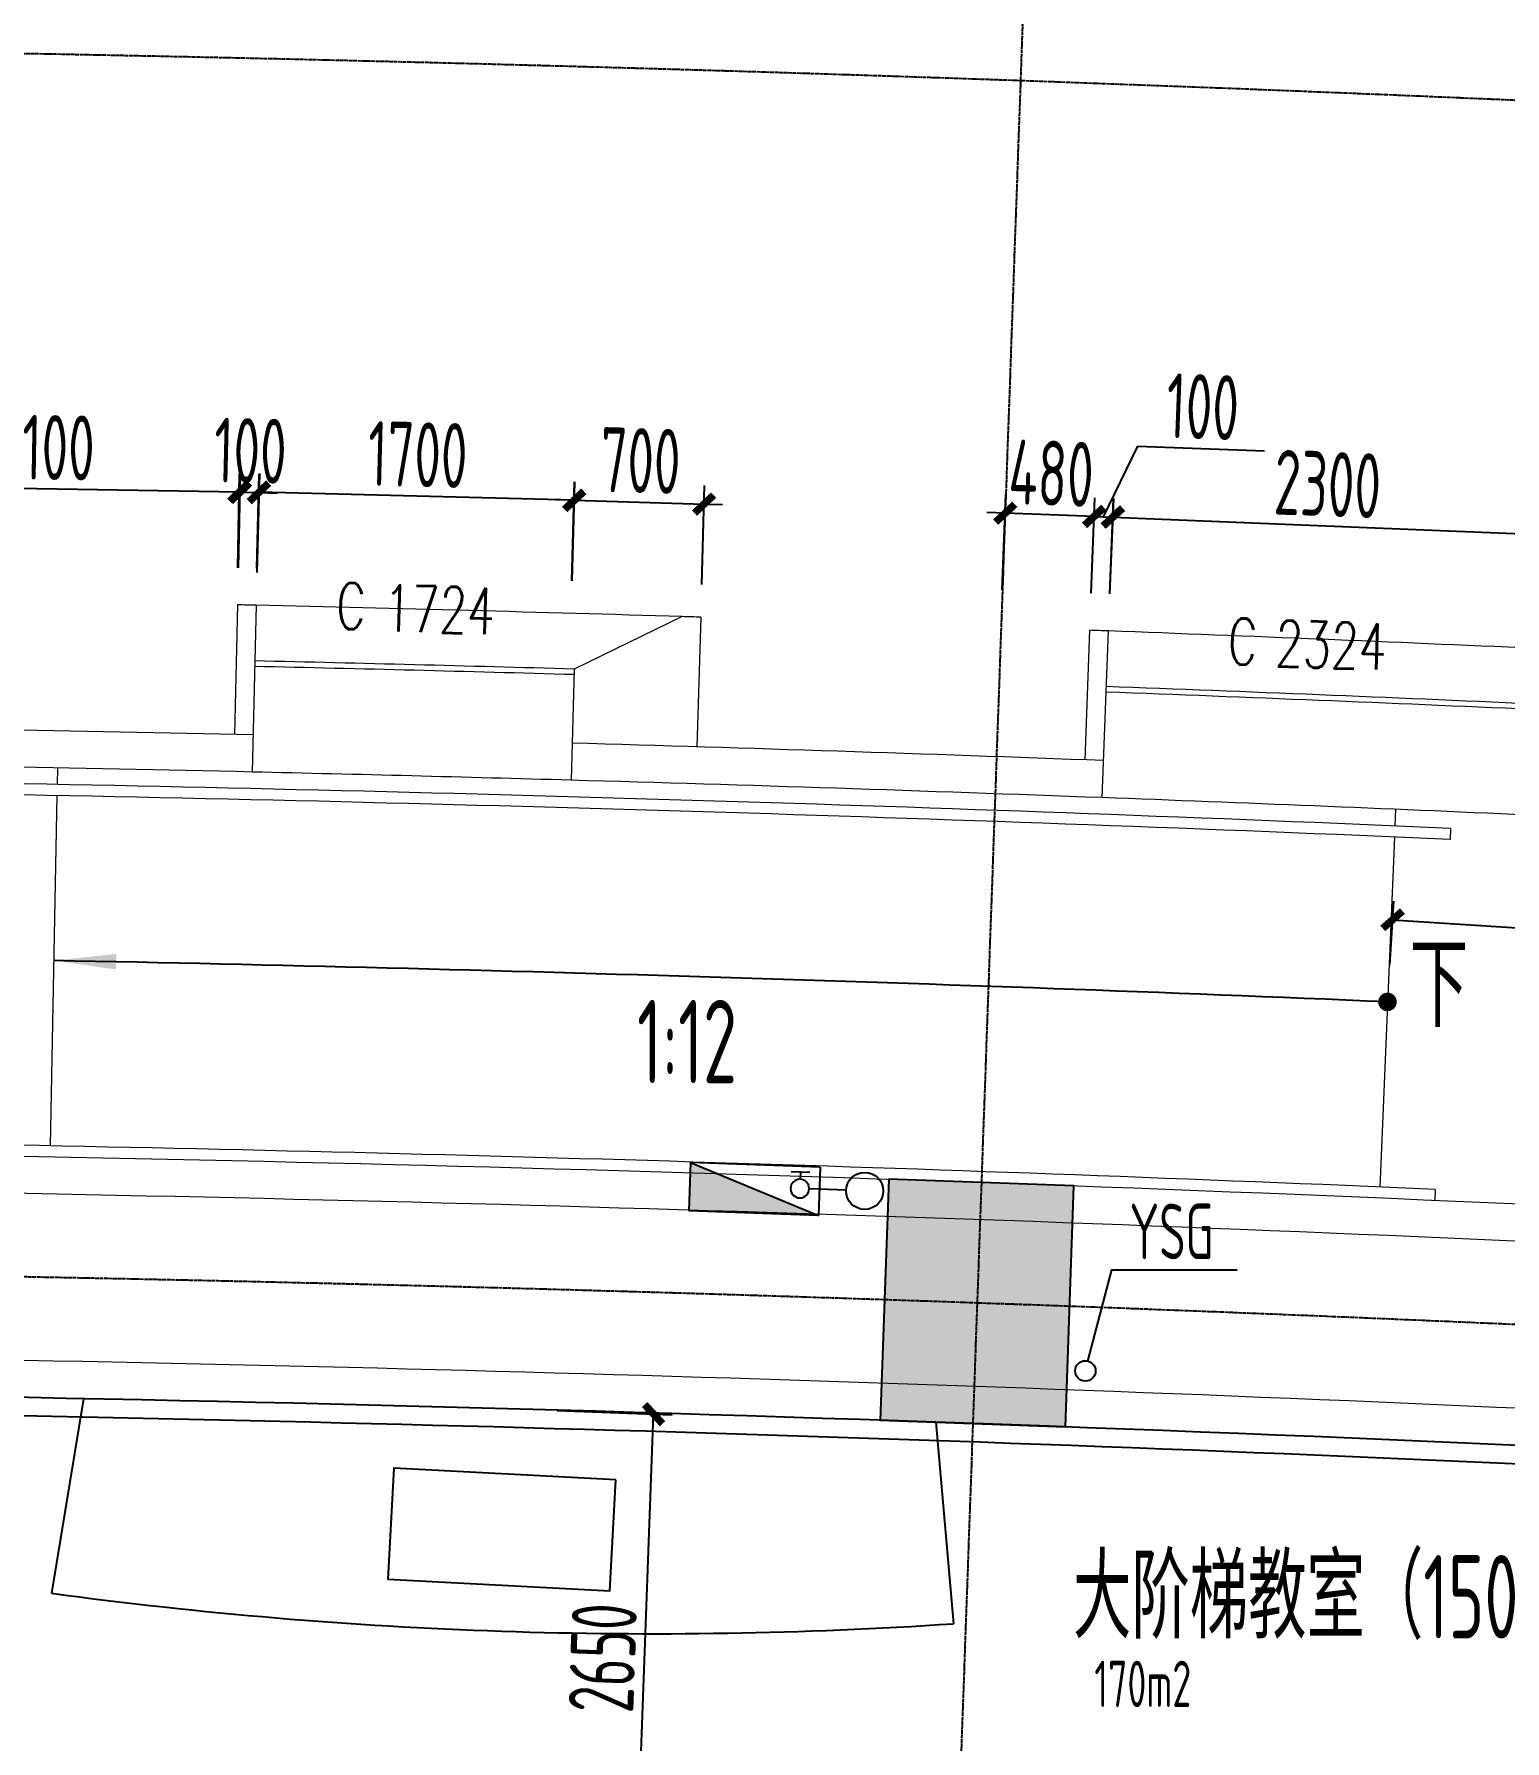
# Model space of a CAD drawing. Header units: millimetres. Extents: x 11515858 to 24947533, y -12784974 to -6116114.
# Drawn here: x 11784880 to 11792816, y -6380041 to -6370831 of the extents above; entities that cross this region are included whole.
import ezdxf
from ezdxf.enums import TextEntityAlignment as Align

# ---------------------------------------------------------------- set-up
doc = ezdxf.new("R2010")
doc.units = ezdxf.units.MM
doc.header["$LTSCALE"] = 10
for name, pattern in [('A2-RG-AXIS$0$CENTER', [2, 1.25, -0.25, 0.25, -0.25]), ('A2-RG-AXIS$0$DOTE', [2.42, 2, -0.2, 0.02, -0.2]), ('A2-RI-F2$0$DOT2', [0.125, 0, -0.125])]:
    doc.linetypes.add(name, pattern=pattern)
for name, color, linetype in [('A2-RB-F2$0$$34$A-DIMS-100', 1, 'Continuous'), ('A2-RB-F2$0$A-DIMS-100', 1, 'Continuous'), ('A2-RD-F2$0$A-FURN-FIXT', 9, 'Continuous'), ('A2-RD-F2$0$A-STRS', 50, 'Continuous'), ('A2-RD-F2$0$an-door', 2, 'Continuous'), ('A2-RG-AXIS$0$A-DIMS-100', 1, 'Continuous'), ('A2-RG-AXIS$0$A-GRID', 1, 'A2-RG-AXIS$0$CENTER'), ('A2-RI-F2$0$$0$A-SYMB-AREA', 4, 'Continuous'), ('A2-RI-F2$0$$0$A-SYMB-NAME', 4, 'Continuous'), ('A2-RI-F2$0$$0$AUDIT_D_120618114340-341', 1, 'Continuous'), ('A2-RI-F2$0$0P-FE-FH-P', 41, 'A2-RI-F2$0$YJdef_FE-FH_LINE_F'), ('A2-RI-F2$0$0P-FE-FH-V', 141, 'Continuous'), ('A2-RI-F2$0$0P-FE-HY', 141, 'Continuous'), ('A2-RI-F2$0$A-ROOF-DRAN', 175, 'Continuous'), ('A2-RI-F2$0$A-STRS', 50, 'Continuous'), ('A2-RI-F2$0$A-SYMB-AREA', 4, 'Continuous'), ('A2-RI-F2$0$A-SYMB-DOOR', 4, 'Continuous'), ('A2-RI-F2$0$A-SYMB-NAME', 4, 'Continuous'), ('A2-RI-F2$0$an-door', 2, 'Continuous'), ('A2-RS-F2$0$A-HATH-GRAY', 8, 'Continuous'), ('A2-RS-F2$0$A-WALL-CONC', 6, 'Continuous')]:
    doc.layers.add(name, color=color, linetype=linetype)
doc.layers.add('A2-RD-F2$0$A-X-AREA', color=6, linetype='Continuous', plot=False)
for name, color, linetype, lineweight in [('A2-RI-F2$0$A-FLOR-OTLN', 4, 'A2-RI-F2$0$DOT2', 5), ('A2-RI-F2$0$A-FLOR-STRS', 2, 'Continuous', 5), ('A2-RI-F2$0$A-GLAZ', 140, 'Continuous', 5), ('A2-RI-F2$0$A-WALL', 7, 'Continuous', 5)]:
    doc.layers.add(name, color=color, linetype=linetype, lineweight=lineweight)
doc.styles.add('A2-RB-F2$0$$0$XD2008', font='hzs.shx', dxfattribs={"width": 0.7, "bigfont": 'hztxt.shx'})
doc.styles.add('A2-RB-F2$0$XD2008', font='hzs.shx', dxfattribs={"width": 0.7, "bigfont": 'hztxt.shx'})
doc.styles.add('A2-RG-AXIS$0$XD2008', font='hzs.shx', dxfattribs={"width": 0.7, "bigfont": 'hztxt.shx'})
doc.styles.add('A2-RI-F2$0$$0$ECADI', font='hzs.shx', dxfattribs={"width": 0.7, "bigfont": 'hztxt.shx'})
doc.styles.add('A2-RI-F2$0$ECADI', font='hzs.shx', dxfattribs={"width": 0.7, "bigfont": 'hztxt.shx'})
doc.styles.add('A2-RI-F2$0$ECADI-TXT', font='simplex.shx', dxfattribs={"bigfont": 'hztxt.shx'})
doc.styles.add('A2-RI-F2$0$hz1', font='hzs.shx', dxfattribs={"width": 0.75, "bigfont": 'hztxt.shx'})
doc.linetypes.add('A2-RI-F2$0$YJdef_FE-FH_LINE_F', pattern='A,4,-0.2,["F",A2-RI-F2$0$hz1,S=0.2,R=0,X=-0.1,Y=-0.1],-0.1', length=4.3)
doc.dimstyles.new('A2-RB-F2$0$$0$XD100$0', dxfattribs={"dimscale": 100, "dimtxt": 3.5, "dimasz": 1, "dimexe": 1, "dimexo": 2, "dimgap": 0.5, "dimtad": 1, "dimdec": 0, "dimdsep": 46, "dimtxsty": 'A2-RB-F2$0$$0$XD2008', "dimblk1": 'A2-RB-F2$0$$20$_ArchTick', "dimblk2": 'A2-RB-F2$0$$20$_ArchTick', "dimsah": 1, "dimcen": 2.5, "dimclrt": 4, "dimaunit": 1, "dimadec": 0, "dimazin": 0, "dimtfac": 1, "dimtdec": 0, "dimtix": 1, "dimtmove": 2, "dimatfit": 3, "dimfxl": 0, "dimtolj": 1, "dimtzin": 0, "dimarcsym": 0})
doc.dimstyles.new('A2-RB-F2$0$XD100$0', dxfattribs={"dimscale": 100, "dimtxt": 3.5, "dimasz": 1, "dimexe": 1, "dimexo": 2, "dimgap": 0.5, "dimtad": 1, "dimdec": 0, "dimdsep": 46, "dimtxsty": 'A2-RB-F2$0$XD2008', "dimblk1": 'A2-RB-F2$0$_ArchTick', "dimblk2": 'A2-RB-F2$0$_ArchTick', "dimsah": 1, "dimcen": 2.5, "dimclrt": 4, "dimaunit": 1, "dimadec": 0, "dimazin": 0, "dimtfac": 1, "dimtdec": 0, "dimtix": 1, "dimtmove": 1, "dimatfit": 3, "dimfxl": 0, "dimtolj": 1, "dimtzin": 0, "dimarcsym": 0})
doc.dimstyles.new('A2-RG-AXIS$0$XD150', dxfattribs={"dimscale": 300, "dimtxt": 2.5, "dimasz": 1.5, "dimexe": 1, "dimexo": 2, "dimgap": 0.5, "dimtad": 1, "dimdec": 0, "dimdsep": 46, "dimtxsty": 'A2-RG-AXIS$0$XD2008', "dimcen": 2.5, "dimclrt": 4, "dimaunit": 1, "dimadec": 3, "dimazin": 0, "dimtfac": 1, "dimtdec": 0, "dimtmove": 2, "dimatfit": 3, "dimfxl": 0, "dimtolj": 1, "dimtzin": 0, "dimarcsym": 0})

# ---------------------------------------------------------------- blocks, each defined once
blk = doc.blocks.new('A2-RG-AXIS$0$_ArchTick')
at = {"color": 0, "linetype": 'ByBlock', "const_width": 0.4}
blk.add_lwpolyline([(-0.5, -0.5), (0.5, 0.5)], dxfattribs=at)
blk = doc.blocks.new('*D1242')
at = {"layer": 'A2-RG-AXIS$0$A-DIMS-100', "color": 0, "lineweight": -2, "ltscale": 3, "transparency": 16777216}
for p, q in [((11753069.6, -6371597.8), (11752455, -6363872.2)), ((11854555.5, -6379587.6), (11856371.5, -6372053.4))]:
    blk.add_line(p, q, dxfattribs=at)
blk.add_arc((11778730.7, -6694178.7), 331200, 76.448663, 94.548266, dxfattribs=at)
at = {"layer": 'Defpoints', "color": 0, "ltscale": 3, "transparency": 16777216}
for p in [(11822064.9, -6365825.9), (11753093.4, -6371896.8), (11854485.2, -6379879.3), (11778730.7, -6694178.7)]:
    blk.add_point(p, dxfattribs=at)
at = {"layer": 'A2-RG-AXIS$0$A-DIMS-100', "color": 0, "lineweight": -2, "ltscale": 3, "transparency": 16777216, "xscale": 150, "yscale": 150, "zscale": 150}
for p, rotation in [((11752466.9, -6364021.7), 184.5482656226652), ((11856336.3, -6372199.2), 346.4486630674553)]:
    blk.add_blockref('A2-RG-AXIS$0$_ArchTick', p, dxfattribs=dict(at, rotation=rotation))
at = {"layer": 'A2-RG-AXIS$0$A-DIMS-100', "color": 4, "ltscale": 3, "transparency": 16777216, "insert": (11804748.6, -6363703.1), "char_height": 375, "attachment_point": 5, "rotation": 355.49846, "style": 'A2-RG-AXIS$0$XD2008'}
blk.add_mtext('\\A1;18°5\'59"', dxfattribs=at)
blk = doc.blocks.new('*D1249')
at = {"layer": 'A2-RG-AXIS$0$A-DIMS-100', "color": 0, "lineweight": -2, "ltscale": 3, "transparency": 16777216}
for p, q in [((11780922, -6370586.1), (11780968.4, -6363736.3)), ((11790212.8, -6370782.5), (11790455.8, -6363936.8))]:
    blk.add_line(p, q, dxfattribs=at)
blk.add_arc((11778730.7, -6694178.7), 330300, 87.966592, 89.61201, dxfattribs=at)
at = {"layer": 'Defpoints', "color": 0, "ltscale": 3, "transparency": 16777216}
for p in [(11787290.1, -6363989.6), (11780920, -6370886.1), (11790202.1, -6371082.3), (11778730.7, -6694178.7)]:
    blk.add_point(p, dxfattribs=at)
at = {"layer": 'A2-RG-AXIS$0$A-DIMS-100', "color": 0, "lineweight": -2, "ltscale": 3, "transparency": 16777216, "xscale": 150, "yscale": 150, "zscale": 150}
for p, rotation in [((11780967.4, -6363886.3), 179.6120103936911), ((11790450.5, -6364086.7), 357.9665919819578)]:
    blk.add_blockref('A2-RG-AXIS$0$_ArchTick', p, dxfattribs=dict(at, rotation=rotation))
at = {"layer": 'A2-RG-AXIS$0$A-DIMS-100', "color": 4, "ltscale": 3, "transparency": 16777216, "insert": (11785716, -6363654.3), "char_height": 375, "attachment_point": 5, "rotation": 358.7893, "style": 'A2-RG-AXIS$0$XD2008'}
blk.add_mtext('\\A1;1°38\'44"', dxfattribs=at)
blk = doc.blocks.new('A2-RB-F2$0$_ArchTick')
at = {"color": 0, "linetype": 'ByBlock', "const_width": 0.4}
blk.add_lwpolyline([(-0.5, -0.5), (0.5, 0.5)], dxfattribs=at)
blk = doc.blocks.new('*D1742')
at = {"layer": 'A2-RB-F2$0$A-DIMS-100', "color": 0, "lineweight": -2, "transparency": 16777216}
for p, q in [((11787701.5, -6378258.5), (11788322.1, -6378281.6)), ((11788123.7, -6380925.5), (11788222.1, -6378277.8)), ((11787603, -6380906.2), (11788223.6, -6380929.2))]:
    blk.add_line(p, q, dxfattribs=at)
at = {"layer": 'Defpoints', "color": 0, "transparency": 16777216}
for p in [(11787501.6, -6378251), (11788222.1, -6378277.8), (11787403.2, -6380898.7)]:
    blk.add_point(p, dxfattribs=at)
at = {"layer": 'A2-RB-F2$0$A-DIMS-100', "color": 0, "lineweight": -2, "transparency": 16777216, "xscale": 100, "yscale": 100, "zscale": 100}
for p, rotation in [((11788222.1, -6378277.8), 87.87056580313333), ((11788123.7, -6380925.5), 267.8705658031333)]:
    blk.add_blockref('A2-RB-F2$0$_ArchTick', p, dxfattribs=dict(at, rotation=rotation))
at = {"layer": 'A2-RB-F2$0$A-DIMS-100', "color": 4, "transparency": 16777216, "insert": (11787948.1, -6379593.3), "char_height": 350, "attachment_point": 5, "rotation": 87.87057, "style": 'A2-RB-F2$0$XD2008'}
blk.add_mtext('\\A1;2650', dxfattribs=at)
blk = doc.blocks.new('A2-RB-F2$0$$20$_ArchTick')
at = {"color": 0, "linetype": 'ByBlock', "const_width": 0.4}
blk.add_lwpolyline([(-0.5, -0.5), (0.5, 0.5)], dxfattribs=at)
blk = doc.blocks.new('*D2083')
at = {"layer": 'A2-RB-F2$0$$34$A-DIMS-100', "color": 0, "lineweight": -2, "ltscale": 3, "transparency": 16777216}
for p, q in [((11792194.3, -6375853.5), (11792216.4, -6375509.9)), ((11792210, -6375609.7), (11794505.5, -6375757.2)), ((11794489.9, -6376001), (11794511.9, -6375657.4))]:
    blk.add_line(p, q, dxfattribs=at)
at = {"layer": 'Defpoints', "color": 0, "ltscale": 3, "transparency": 16777216}
for p in [(11794505.5, -6375757.2), (11792181.5, -6376053.1), (11794477, -6376200.6)]:
    blk.add_point(p, dxfattribs=at)
at = {"layer": 'A2-RB-F2$0$$34$A-DIMS-100', "color": 0, "lineweight": -2, "ltscale": 3, "transparency": 16777216, "xscale": 100, "yscale": 100, "zscale": 100}
for p, rotation in [((11792210, -6375609.7), 176.3227717734682), ((11794505.5, -6375757.2), 356.3227717734682)]:
    blk.add_blockref('A2-RB-F2$0$$20$_ArchTick', p, dxfattribs=dict(at, rotation=rotation))
at = {"layer": 'A2-RB-F2$0$$34$A-DIMS-100', "color": 4, "ltscale": 3, "transparency": 16777216, "insert": (11793372.2, -6375458.9), "char_height": 350, "attachment_point": 5, "rotation": 356.32277, "style": 'A2-RB-F2$0$$0$XD2008'}
blk.add_mtext('\\A1;2300', dxfattribs=at)
blk = doc.blocks.new('*D1939')
at = {"layer": 'A2-RB-F2$0$A-DIMS-100', "color": 0, "lineweight": -2, "transparency": 16777216}
for p, q in [((11785982.1, -6373710.8), (11785993.8, -6373202.3)), ((11786082.1, -6373713), (11786093.8, -6373204.6)), ((11785991.5, -6373302.3), (11785891.5, -6373300)), ((11785991.5, -6373302.3), (11786091.5, -6373304.6)), ((11786091.5, -6373304.6), (11786191.5, -6373306.9))]:
    blk.add_line(p, q, dxfattribs=at)
at = {"layer": 'Defpoints', "color": 0, "transparency": 16777216}
for p in [(11786091.5, -6373304.6), (11785977.6, -6373910.7), (11786077.5, -6373913)]:
    blk.add_point(p, dxfattribs=at)
at = {"layer": 'A2-RB-F2$0$A-DIMS-100', "color": 0, "lineweight": -2, "transparency": 16777216, "xscale": 100, "yscale": 100, "zscale": 100}
for p, rotation in [((11785991.5, -6373302.3), 358.6858706804177), ((11786091.5, -6373304.6), 178.6858706804177)]:
    blk.add_blockref('A2-RB-F2$0$_ArchTick', p, dxfattribs=dict(at, rotation=rotation))
at = {"layer": 'A2-RB-F2$0$A-DIMS-100', "color": 4, "transparency": 16777216, "insert": (11786046.7, -6373078.5), "char_height": 350, "attachment_point": 5, "rotation": 358.68587, "style": 'A2-RB-F2$0$XD2008'}
blk.add_mtext('\\A1;100', dxfattribs=at)
blk = doc.blocks.new('*D1940')
at = {"layer": 'A2-RB-F2$0$A-DIMS-100', "color": 0, "lineweight": -2, "transparency": 16777216}
for p, q in [((11783880, -6373677.6), (11783888, -6373169.1)), ((11785986.2, -6373302.2), (11783886.4, -6373269.1)), ((11785979.7, -6373710.7), (11785987.7, -6373202.2))]:
    blk.add_line(p, q, dxfattribs=at)
at = {"layer": 'Defpoints', "color": 0, "transparency": 16777216}
for p in [(11783886.4, -6373269.1), (11783876.8, -6373877.6), (11785976.6, -6373910.7)]:
    blk.add_point(p, dxfattribs=at)
at = {"layer": 'A2-RB-F2$0$A-DIMS-100', "color": 0, "lineweight": -2, "transparency": 16777216, "xscale": 100, "yscale": 100, "zscale": 100}
for p, rotation in [((11783886.4, -6373269.1), 179.0970125410003), ((11785986.2, -6373302.2), 359.0970125410003)]:
    blk.add_blockref('A2-RB-F2$0$_ArchTick', p, dxfattribs=dict(at, rotation=rotation))
at = {"layer": 'A2-RB-F2$0$A-DIMS-100', "color": 4, "transparency": 16777216, "insert": (11784939.8, -6373060.7), "char_height": 350, "attachment_point": 5, "rotation": 359.09701, "style": 'A2-RB-F2$0$XD2008'}
blk.add_mtext('\\A1;2100', dxfattribs=at)
blk = doc.blocks.new('*D1941')
at = {"layer": 'A2-RB-F2$0$A-DIMS-100', "color": 0, "lineweight": -2, "transparency": 16777216}
for p, q in [((11786083, -6373735.8), (11786096.8, -6373202.2)), ((11787781.9, -6373780), (11787795.8, -6373246.4)), ((11787793.2, -6373346.4), (11786094.2, -6373302.2))]:
    blk.add_line(p, q, dxfattribs=at)
at = {"layer": 'Defpoints', "color": 0, "transparency": 16777216}
for p in [(11786094.2, -6373302.2), (11786077.8, -6373935.8), (11787776.7, -6373979.9)]:
    blk.add_point(p, dxfattribs=at)
at = {"layer": 'A2-RB-F2$0$A-DIMS-100', "color": 0, "lineweight": -2, "transparency": 16777216, "xscale": 100, "yscale": 100, "zscale": 100}
for p, rotation in [((11786094.2, -6373302.2), 178.5108613550511), ((11787793.2, -6373346.4), 358.5108613550511)]:
    blk.add_blockref('A2-RB-F2$0$_ArchTick', p, dxfattribs=dict(at, rotation=rotation))
at = {"layer": 'A2-RB-F2$0$A-DIMS-100', "color": 4, "transparency": 16777216, "insert": (11786949.6, -6373099.4), "char_height": 350, "attachment_point": 5, "rotation": 358.51086, "style": 'A2-RB-F2$0$XD2008'}
blk.add_mtext('\\A1;1700', dxfattribs=at)
blk = doc.blocks.new('*D1942')
at = {"layer": 'A2-RB-F2$0$A-DIMS-100', "color": 0, "lineweight": -2, "transparency": 16777216}
for p, q in [((11787782.6, -6373780), (11787798.1, -6373246.5)), ((11788481.9, -6373800.3), (11788497.4, -6373266.8)), ((11787795.2, -6373346.4), (11787695.2, -6373343.5)), ((11787795.2, -6373346.4), (11788494.5, -6373366.8)), ((11788494.5, -6373366.8), (11788594.4, -6373369.7))]:
    blk.add_line(p, q, dxfattribs=at)
at = {"layer": 'Defpoints', "color": 0, "transparency": 16777216}
for p in [(11788494.5, -6373366.8), (11787776.7, -6373979.9), (11788476, -6374000.3)]:
    blk.add_point(p, dxfattribs=at)
at = {"layer": 'A2-RB-F2$0$A-DIMS-100', "color": 0, "lineweight": -2, "transparency": 16777216, "xscale": 100, "yscale": 100, "zscale": 100}
for p, rotation in [((11787795.2, -6373346.4), 358.3336808587051), ((11788494.5, -6373366.8), 178.333680858705)]:
    blk.add_blockref('A2-RB-F2$0$_ArchTick', p, dxfattribs=dict(at, rotation=rotation))
at = {"layer": 'A2-RB-F2$0$A-DIMS-100', "color": 4, "transparency": 16777216, "insert": (11788151.4, -6373131.7), "char_height": 350, "attachment_point": 5, "rotation": 358.33368, "style": 'A2-RB-F2$0$XD2008'}
blk.add_mtext('\\A1;700', dxfattribs=at)
blk = doc.blocks.new('*D1943')
at = {"layer": 'A2-RB-F2$0$A-DIMS-100', "color": 0, "lineweight": -2, "transparency": 16777216}
for p, q in [((11790649.5, -6373434.8), (11790835.6, -6373053.6)), ((11790835.6, -6373053.6), (11791518.5, -6373079.1)), ((11790584, -6373848), (11790603.2, -6373333)), ((11790684, -6373851.7), (11790703.2, -6373336.8)), ((11790599.5, -6373433), (11790699.4, -6373436.7))]:
    blk.add_line(p, q, dxfattribs=at)
at = {"layer": 'Defpoints', "color": 0, "transparency": 16777216}
for p in [(11790699.4, -6373436.7), (11790576.6, -6374047.8), (11790676.5, -6374051.6)]:
    blk.add_point(p, dxfattribs=at)
at = {"layer": 'A2-RB-F2$0$A-DIMS-100', "color": 0, "lineweight": -2, "transparency": 16777216, "xscale": 100, "yscale": 100, "zscale": 100}
for p, rotation in [((11790599.5, -6373433), 177.8628722651944), ((11790699.4, -6373436.7), 357.8628722651944)]:
    blk.add_blockref('A2-RB-F2$0$_ArchTick', p, dxfattribs=dict(at, rotation=rotation))
at = {"layer": 'A2-RB-F2$0$A-DIMS-100', "color": 4, "transparency": 16777216, "insert": (11791185.5, -6372841.5), "char_height": 350, "attachment_point": 5, "rotation": 357.86287, "style": 'A2-RB-F2$0$XD2008'}
blk.add_mtext('\\A1;100', dxfattribs=at)
blk = doc.blocks.new('*D1944')
at = {"layer": 'A2-RB-F2$0$A-DIMS-100', "color": 0, "lineweight": -2, "transparency": 16777216}
for p, q in [((11790104, -6373829.8), (11790123.4, -6373316)), ((11790584.1, -6373848), (11790603.5, -6373334.1)), ((11790119.6, -6373415.9), (11790019.7, -6373412.2)), ((11790599.7, -6373434), (11790119.6, -6373415.9)), ((11790599.7, -6373434), (11790699.7, -6373437.8))]:
    blk.add_line(p, q, dxfattribs=at)
at = {"layer": 'Defpoints', "color": 0, "transparency": 16777216}
for p in [(11790119.6, -6373415.9), (11790096.5, -6374029.7), (11790576.6, -6374047.8)]:
    blk.add_point(p, dxfattribs=at)
at = {"layer": 'A2-RB-F2$0$A-DIMS-100', "color": 0, "lineweight": -2, "transparency": 16777216, "xscale": 100, "yscale": 100, "zscale": 100}
for p, rotation in [((11790119.6, -6373415.9), 357.838714842798), ((11790599.7, -6373434), 177.838714842798)]:
    blk.add_blockref('A2-RB-F2$0$_ArchTick', p, dxfattribs=dict(at, rotation=rotation))
at = {"layer": 'A2-RB-F2$0$A-DIMS-100', "color": 4, "transparency": 16777216, "insert": (11790368.2, -6373200.1), "char_height": 350, "attachment_point": 5, "rotation": 357.83871, "style": 'A2-RB-F2$0$XD2008'}
blk.add_mtext('\\A1;480', dxfattribs=at)
blk = doc.blocks.new('*D1945')
at = {"layer": 'A2-RB-F2$0$A-DIMS-100', "color": 0, "lineweight": -2, "transparency": 16777216}
for p, q in [((11790684.7, -6373851.7), (11790705.7, -6373336.7)), ((11790701.7, -6373436.6), (11792999.3, -6373530.6)), ((11792982.3, -6373945.7), (11793003.4, -6373430.7))]:
    blk.add_line(p, q, dxfattribs=at)
at = {"layer": 'Defpoints', "color": 0, "transparency": 16777216}
for p in [(11792999.3, -6373530.6), (11790676.5, -6374051.6), (11792974.1, -6374145.5)]:
    blk.add_point(p, dxfattribs=at)
at = {"layer": 'A2-RB-F2$0$A-DIMS-100', "color": 0, "lineweight": -2, "transparency": 16777216, "xscale": 100, "yscale": 100, "zscale": 100}
for p, rotation in [((11790701.7, -6373436.6), 177.6575711454572), ((11792999.3, -6373530.6), 357.6575711454573)]:
    blk.add_blockref('A2-RB-F2$0$_ArchTick', p, dxfattribs=dict(at, rotation=rotation))
at = {"layer": 'A2-RB-F2$0$A-DIMS-100', "color": 4, "transparency": 16777216, "insert": (11791859.7, -6373258.8), "char_height": 350, "attachment_point": 5, "rotation": 357.65757, "style": 'A2-RB-F2$0$XD2008'}
blk.add_mtext('\\A1;2300', dxfattribs=at)
blk = doc.blocks.new('A2-RD-F2')
at = {"layer": 'A2-RD-F2$0$A-FURN-FIXT', "linetype": 'Continuous'}
blk.add_lwpolyline([(11788018.2, -6378631.5), (11786819.8, -6378568.8), (11786788.4, -6379168), (11787986.8, -6379230.7)], close=True, dxfattribs=at)
at = {"layer": 'A2-RD-F2$0$A-STRS', "linetype": 'Continuous'}
for p, q in [((11785146.6, -6378194.4), (11784973.5, -6379244.4)), ((11789745, -6378321.3), (11789840, -6379408.8))]:
    blk.add_line(p, q, dxfattribs=at)
blk.add_arc((11788223.3, -6355159.6), 24303.1, 262.31557, 273.81425, dxfattribs=at)
at = {"layer": 'A2-RD-F2$0$A-X-AREA'}
blk.add_lwpolyline([(11780970.9, -6378137.2), (11780879.8, -6391586.4, -0.010155), (11793165.5, -6391923.2), (11794028.6, -6378499.8, 0.010336), (11780970.9, -6378137.2, 0.748491)], format="xyb", dxfattribs=at)
at = {"layer": 'A2-RD-F2$0$an-door'}
blk.add_arc((11778729.6, -6694128.7), 315899.5, 87.243392, 89.149954, dxfattribs=at)
blk = doc.blocks.new('A2-RS-F2')
at = {"layer": 'A2-RS-F2$0$A-HATH-GRAY', "ltscale": 3}
h = blk.add_hatch(color=256, dxfattribs=at)
h.paths.add_polyline_path([(11780370.9, -6378132.8), (11781370.9, -6378139.6), (11781379.7, -6376839.6), (11780379.7, -6376832.8)])
h.paths.add_polyline_path([(11771295.3, -6378216.2), (11772295, -6378194.3), (11772266.5, -6376894.6), (11771266.7, -6376916.1)])
h.paths.add_polyline_path([(11789445.2, -6378310.2), (11790444.5, -6378345.7), (11790490.7, -6377046.5), (11789491.3, -6377010.6)])
h.paths.add_polyline_path([(11794061, -6377995.6), (11794659.8, -6378034.1), (11794711.1, -6377235.6), (11794112.3, -6377197.1)])
h.paths.add_polyline_path([(11762225.8, -6378560), (11763224.5, -6378509.3), (11763158.6, -6377210.6), (11762159.9, -6377261.3)])
h.paths.add_polyline_path([(11756053.8, -6378846.4), (11756851.3, -6378782.9), (11756756.1, -6377586.7), (11755958.6, -6377650.1)])
h.paths.add_polyline_path([(11801644.4, -6378461.8), (11802243.1, -6378500.3), (11802294.5, -6377701.9), (11801695.7, -6377663.4)])
h.paths.add_polyline_path([(11751557.2, -6379698.1), (11752354.6, -6379634.6), (11752219.8, -6377940), (11751422.4, -6378003.4)])
h.paths.add_polyline_path([(11807663.9, -6379405.7), (11808460.5, -6379479.9), (11808571.8, -6378285.1), (11807775.3, -6378210.6)])
h.paths.add_polyline_path([(11816584.8, -6380403.2), (11817577.3, -6380525.1), (11817735.8, -6379234.7), (11816743.2, -6379112.9)])
h.paths.add_polyline_path([(11825579.4, -6381618.6), (11826568.2, -6381768.4), (11826762.9, -6380483.1), (11825774.2, -6380333.3)])
h.paths.add_polyline_path([(11793833.2, -6381538.6), (11794432, -6381577.1), (11794483.3, -6380778.7), (11793884.5, -6380740.2)])
h.paths.add_polyline_path([(11801416.6, -6382004.6), (11802015.3, -6382043.1), (11802066.7, -6381244.7), (11801467.9, -6381206.2)])
h.paths.add_polyline_path([(11834536.4, -6383084.9), (11835520.4, -6383263), (11835752, -6381983.8), (11834767.9, -6381805.7)])
h.paths.add_polyline_path([(11843441.7, -6384836.8), (11844420.2, -6385043.1), (11844688.3, -6383771), (11843709.9, -6383564.7)])
h.paths.add_polyline_path([(11849706.8, -6386047.7), (11850486.4, -6386227.4), (11850720.8, -6385255.2), (11849941.2, -6385075.5)])
h.paths.add_polyline_path([(11756691.3, -6386871.4), (11757488.6, -6386806.1), (11757394.5, -6385611.6), (11756597, -6385675)])
h.paths.add_polyline_path([(11752175.7, -6387473.6), (11752973.2, -6387410.2), (11752838.4, -6385715.5), (11752040.9, -6385779)])
h.paths.add_polyline_path([(11854131.9, -6387106.5), (11854911.5, -6387286.2), (11855145.9, -6386314), (11854366.3, -6386134.3)])
h.paths.add_polyline_path([(11793236.4, -6390820.6), (11793835.2, -6390859), (11793886.5, -6390060.7), (11793287.7, -6390022.2)])
h.paths.add_polyline_path([(11800819.8, -6391285.9), (11801418.6, -6391324.4), (11801469.9, -6390525.9), (11800871.2, -6390487.4)])
h.paths.add_polyline_path([(11847832.2, -6393825.3), (11848611.8, -6394005), (11848846.2, -6393032.8), (11848066.6, -6392853.1)])
h.paths.add_polyline_path([(11780263.2, -6394032.4), (11781263.2, -6394039.2), (11781272, -6392739.2), (11780272, -6392732.1)])
h.paths.add_polyline_path([(11771644.2, -6394112.4), (11772644, -6394090.4), (11772615.4, -6392790.7), (11771615.7, -6392812.3)])
h.paths.add_polyline_path([(11788881, -6394200.2), (11789880.4, -6394235.7), (11789926.5, -6392936.5), (11788927.1, -6392900.6)])
h.paths.add_polyline_path([(11793008.6, -6394363.6), (11793607.4, -6394402.1), (11793658.7, -6393603.7), (11793059.9, -6393565.2)])
h.paths.add_polyline_path([(11763031, -6394439.6), (11764029.7, -6394388.9), (11763963.9, -6393090.2), (11762965.1, -6393140.9)])
h.paths.add_polyline_path([(11757322.6, -6394796.6), (11758120, -6394731.3), (11758024.9, -6393536.9), (11757227.5, -6393600.3)])
h.paths.add_polyline_path([(11800592, -6394828.7), (11801190.8, -6394867.2), (11801242.1, -6394068.8), (11800643.4, -6394030.3)])
h.paths.add_polyline_path([(11852257.4, -6394883.9), (11853037, -6395063.6), (11853271.3, -6394091.4), (11852491.7, -6393911.7)])
h.paths.add_polyline_path([(11752786.3, -6395149.5), (11753583.8, -6395086), (11753449, -6393391.4), (11752651.5, -6393454.8)])
h.paths.add_polyline_path([(11806188.5, -6395237.1), (11806985.1, -6395311.3), (11807096.4, -6394116.5), (11806299.9, -6394042)])
h.paths.add_polyline_path([(11814655.7, -6396186), (11815648.4, -6396307.3), (11815806.1, -6395016.9), (11814813.5, -6394895.6)])
h.paths.add_polyline_path([(11823197.5, -6397340.4), (11824186.2, -6397490.2), (11824381, -6396204.9), (11823392.2, -6396055.1)])
h.paths.add_polyline_path([(11831681.6, -6398728.6), (11832663, -6398920.7), (11832912.6, -6397644.9), (11831931.2, -6397452.8)])
h.paths.add_polyline_path([(11840164, -6400382.5), (11841142.5, -6400588.8), (11841410.7, -6399316.8), (11840432.2, -6399110.5)])
edge = h.paths.add_edge_path()
edge.add_arc((11772285.6, -6400549.4), 450, 0, 360)
edge = h.paths.add_edge_path()
edge.add_arc((11789151.8, -6400663.7), 450, 0, 360)
edge = h.paths.add_edge_path()
edge.add_arc((11763857, -6400855.6), 450, 0, 360)
h.paths.add_polyline_path([(11845945.9, -6401651.6), (11846725.5, -6401831.2), (11846959.8, -6400859), (11846180.2, -6400679.3)])
edge = h.paths.add_edge_path()
edge.add_arc((11797575.5, -6401083.9), 450, 0, 360)
edge = h.paths.add_edge_path()
edge.add_arc((11755440.6, -6401403.6), 450.5, 0, 360)
edge = h.paths.add_edge_path()
edge.add_arc((11805983.7, -6401745.9), 450, 0, 360)
h.paths.add_polyline_path([(11850371.1, -6402710), (11851150.7, -6402889.7), (11851385, -6401917.5), (11850605.5, -6401737.8)])
edge = h.paths.add_edge_path()
edge.add_arc((11814369.4, -6402649), 450, 0, 360)
edge = h.paths.add_edge_path()
edge.add_arc((11822725.7, -6403792.5), 450, 0, 360)
edge = h.paths.add_edge_path()
edge.add_arc((11831045.7, -6405175.5), 450, 0, 360)
edge = h.paths.add_edge_path()
edge.add_arc((11839322.6, -6406796.9), 450.5, 0, 360)
edge = h.paths.add_edge_path()
edge.add_arc((11847549.5, -6408655.2), 450.5, 0, 360)
edge = h.paths.add_edge_path()
edge.add_arc((11780719.1, -6400485.4), 450, 0, 360)
at = {"layer": 'A2-RS-F2$0$A-WALL-CONC'}
blk.add_3dface([(11789445.2, -6378310.2), (11790444.5, -6378345.7), (11790490.7, -6377046.5), (11789491.3, -6377010.6)], dxfattribs=at)
blk = doc.blocks.new('A2-RI-F2$0$5erhfh')
at = {"layer": 'A2-RI-F2$0$A-SYMB-AREA', "style": 'A2-RI-F2$0$ECADI', "width": 0.7}
blk.add_attdef('340M2', text='', height=2.5, dxfattribs=at).set_placement((0, 1.25), align=Align.MIDDLE_LEFT)
at = {"layer": 'A2-RI-F2$0$A-SYMB-NAME', "style": 'A2-RI-F2$0$ECADI', "width": 0.7}
blk.add_attdef('CHINESENAME', (-12.292, 3.087), '', height=4.5, dxfattribs=at)
blk = doc.blocks.new('A2-RI-F2$0$$1$5erhfh')
at = {"layer": 'A2-RI-F2$0$$0$A-SYMB-AREA', "style": 'A2-RI-F2$0$$0$ECADI', "width": 0.7}
blk.add_attdef('340M2', text='', height=2.5, dxfattribs=at).set_placement((0, 1.25), align=Align.MIDDLE_LEFT)
at = {"layer": 'A2-RI-F2$0$$0$A-SYMB-NAME', "style": 'A2-RI-F2$0$$0$ECADI', "width": 0.7}
blk.add_attdef('CHINESENAME', (-12.292, 3.087), '', height=4.5, dxfattribs=at)
blk = doc.blocks.new('A2-RI-F2$0$Bay 2')
at = {"layer": 'A2-RI-F2$0$A-FLOR-OTLN', "linetype": 'Continuous'}
for radius in [320350, 319450]:
    blk.add_arc((15603.1, -319068.7), radius, 92.388185, 92.799647, dxfattribs=at)
at = {"layer": 'A2-RI-F2$0$A-GLAZ'}
for radius in [320050, 320020]:
    blk.add_arc((15603.1, -319068.7), radius, 92.388185, 92.799647, dxfattribs=at)
at = {"layer": 'A2-RI-F2$0$A-WALL'}
for p, q in [((2254.2, 1003), (2291.7, 103.8)), ((2354.1, 1007.2), (2383.3, 307.8)), ((-109.6, 194.9), (-143.8, 894)), ((0, 0), (-44, 898.9))]:
    blk.add_line(p, q, dxfattribs=at)
for start, end in [(92.3703, 92.388185), (92.799647, 92.817532)]:
    blk.add_arc((15603.1, -319068.7), 320350, start, end, dxfattribs=at)
blk = doc.blocks.new('A2-RI-F2$0$Bay 3')
at = {"layer": 'A2-RI-F2$0$A-FLOR-OTLN', "linetype": 'Continuous'}
for radius, start in [(320350, 89.097442), (319450, 89.200265)]:
    blk.add_arc((-2738.5, -319438.3), radius, start, 89.508819, dxfattribs=at)
at = {"layer": 'A2-RI-F2$0$A-GLAZ'}
for radius in [320020, 320050]:
    blk.add_arc((-2738.5, -319438.3), radius, 89.200265, 89.508819, dxfattribs=at)
at = {"layer": 'A2-RI-F2$0$A-WALL'}
for p, q in [((-92.3, 900.8), (-98.3, 200.8)), ((7.7, 900), (0, 0)), ((2307.6, 872), (1728.6, 580.6)), ((2407.6, 870.4), (2396.6, 170.5)), ((1728.6, 580.6), (1720.2, -19.4))]:
    blk.add_line(p, q, dxfattribs=at)
for start, end in [(89.508819, 89.526704), (89.079557, 89.097442)]:
    blk.add_arc((-2738.5, -319438.3), 320350, start, end, dxfattribs=at)
blk = doc.blocks.new('A2-RI-F2$0$ECADI-TAG-DOOR')
blk = doc.blocks.new('A2-RI-F2$0$A$C6F954C98')
at = {"extrusion": (0, 0, -1)}
blk.add_hatch(color=256, dxfattribs=at).paths.add_polyline_path([(-260, 700), (0, 0), (0, 700)])
for p, q in [((260, 700), (0, 700)), ((0, 0), (0, 700)), ((260, 700), (0, 0)), ((260, 0), (260, 700)), ((230.7, 105.9, 0), (190.7, 105.9, 0)), ((230.7, 155.9, 0), (230.7, 55.9, 0)), ((260, 0), (0, 0))]:
    blk.add_line(p, q, dxfattribs=at)
blk.add_circle((-140.7, 105.9, 0), 50, dxfattribs=at)
blk = doc.blocks.new('A2-RI-F2$0$ysg')
at = {"layer": 'A2-RI-F2$0$A-ROOF-DRAN'}
blk.add_lwpolyline([(39216.7, -5951.2), (39345.4, -5458), (40021.5, -5458)], dxfattribs=at)
blk.add_circle((39202.8, -6004.4), 55, dxfattribs=at)
ref = blk.add_blockref('A2-RI-F2$0$5erhfh', (40669.8, -5710.2), dxfattribs=dict(at, xscale=100, yscale=100, zscale=100))
ref.add_attrib('CHINESENAME', 'YSG', (39440.6, -5401.4), dxfattribs={"layer": 'A2-RI-F2$0$A-SYMB-NAME', "height": 300, "style": 'A2-RI-F2$0$ECADI', "width": 0.7})
blk = doc.blocks.new('A2-RG-AXIS')
at = {"layer": 'A2-RG-AXIS$0$A-GRID', "linetype": 'A2-RG-AXIS$0$DOTE'}
blk.add_line((11790308.6, -6368084.2), (11788882.2, -6408258.9), dxfattribs=at)
for radius in [323300, 316700]:
    blk.add_arc((11778730.7, -6694178.7), radius, 75.589285, 95.407644, dxfattribs=at)
at = {"layer": 'A2-RG-AXIS$0$A-DIMS-100', "ltscale": 3}
for base, p1, p2, picture, middle in [((11822064.9, -6365825.9), (11854485.2, -6379879.3), (11753093.4, -6371896.8), '*D1242', (11804748.6, -6363703.1)), ((11787290.1, -6363989.6), (11780920, -6370886.1), (11790202.1, -6371082.3), '*D1249', (11785716, -6363654.3))]:
    dim = blk.add_angular_dim_3p(base=base, center=(11778730.7, -6694178.7), p1=p1, p2=p2, dimstyle='A2-RG-AXIS$0$XD150', override={"dimscale": 150, "dimasz": 1, "dimblk": 'A2-RG-AXIS$0$_ArchTick', "dimadec": 4}, dxfattribs=at)
    dim.commit()
    dim.dimension.update_dxf_attribs({"geometry": picture, "text_midpoint": middle})
blk = doc.blocks.new('A2-RB-F2')
at = {"layer": 'A2-RB-F2$0$$34$A-DIMS-100', "ltscale": 3}
dim = blk.add_aligned_dim(p1=(11792181.5, -6376053.1), p2=(11794477, -6376200.6), distance=444.3, dimstyle='A2-RB-F2$0$$0$XD100$0', dxfattribs=at)
dim.commit()
dim.dimension.update_dxf_attribs({"geometry": '*D2083', "text_midpoint": (11793372.2, -6375458.9)})
at = {"layer": 'A2-RB-F2$0$A-DIMS-100'}
dim = blk.add_linear_dim(base=(11790699.4, -6373436.7), p1=(11790576.6, -6374047.8), p2=(11790676.5, -6374051.6), angle=357.86287, dimstyle='A2-RB-F2$0$XD100$0', dxfattribs=at)
dim.commit()
dim.dimension.update_dxf_attribs({"geometry": '*D1943', "text_midpoint": (11790885.6, -6373055.4), "dimtype": 129})
for p1, p2, distance, picture, middle in [((11785976.6, -6373910.7), (11783876.8, -6373877.6), -608.6, '*D1940', (11784939.8, -6373060.7)), ((11785977.6, -6373910.7), (11786077.5, -6373913), 608.6, '*D1939', (11786046.7, -6373078.5)), ((11787776.749, -6373979.9196), (11786077.7577, -6373935.7523), -633.7591, '*D1941', (11786949.5703, -6373099.3669)), ((11787776.7, -6373979.9), (11788476, -6374000.3), 633.8, '*D1942', (11788151.4, -6373131.7)), ((11790576.6, -6374047.8), (11790096.5, -6374029.7), -614.2, '*D1944', (11790368.2, -6373200.1)), ((11790676.5, -6374051.6), (11792974.1, -6374145.5), 615.5, '*D1945', (11791859.7, -6373258.8)), ((11787403.2, -6380898.7), (11787501.6, -6378251), -721, '*D1742', (11787948.1, -6379593.3))]:
    dim = blk.add_aligned_dim(p1=p1, p2=p2, distance=distance, dimstyle='A2-RB-F2$0$XD100$0', dxfattribs=at)
    dim.commit()
    dim.dimension.update_dxf_attribs({"geometry": picture, "text_midpoint": middle})
blk = doc.blocks.new('A2-RI-F2')
at = {"layer": 'A2-RI-F2$0$$0$AUDIT_D_120618114340-341', "extrusion": (0, 0, -1), "const_width": 50}
blk.add_lwpolyline([(-11792200.2, -6376035.5, 1), (-11792164.8, -6376070.7, 1)], format="xyb", close=True, dxfattribs=at)
at = {"layer": 'A2-RI-F2$0$$0$AUDIT_D_120618114340-341'}
blk.add_arc((11778729.9, -6694115.1), 318346.3, 87.578094, 88.874056, dxfattribs=at)
at = {"layer": 'A2-RI-F2$0$$0$AUDIT_D_120618114340-341', "extrusion": (0, 0, -1)}
blk.add_solid([(-11785321.4, -6375878.4), (-11785322.9, -6375794.3), (-11784985.5, -6375830.2)], dxfattribs=at)
at = {"layer": 'A2-RI-F2$0$0P-FE-FH-P'}
blk.add_line((11789261.3, -6377069.5, 0), (11789061.4, -6377062.4, 0), dxfattribs=at)
at = {"layer": 'A2-RI-F2$0$0P-FE-FH-V'}
blk.add_circle((11789361.2, -6377073.1, 0), 100, dxfattribs=at)
at = {"layer": 'A2-RI-F2$0$A-FLOR-STRS'}
for p, q in [((11785005.9, -6374790.4), (11785004.2, -6374879.9)), ((11785003, -6374939.9), (11784965.8, -6376830)), ((11792226.5, -6375013.9), (11792222.7, -6375103.6)), ((11792522.4, -6375116.5), (11792519.9, -6375176.4)), ((11792220.1, -6375163.6), (11792140.2, -6377052.2)), ((11792440, -6377065), (11792437.4, -6377124.8))]:
    blk.add_line(p, q, dxfattribs=at)
for centre, radius, start, end in [((11778749.3, -6693228.5), 318350, 87.520841, 88.9284), ((11778749.3, -6693228.5), 318410, 87.520852, 88.928389), ((11778729.9, -6694115.1), 317346.3, 87.52393, 88.92822)]:
    blk.add_arc(centre, radius, start, end, dxfattribs=at)
at = {"layer": 'A2-RI-F2$0$A-WALL'}
for centre, radius, start, end in [((11778730.7, -6694178.7), 319650, 88.685878, 89.20025), ((11778730.7, -6694178.7), 319650, 87.862955, 88.377412), ((11778730.7, -6694178.7), 319450, 88.685878, 89.20025), ((11778730.7, -6694178.7), 319450, 87.862955, 88.377412), ((11778729.9, -6694115.1), 317286.3, 87.095418, 89.104707), ((11778722.7, -6694412.2), 317383.5, 87.222521, 89.068139), ((11778729.6, -6694128.7), 316199.5, 87.224394, 89.06848), ((11778729.6, -6694128.7), 315999.5, 87.224966, 89.149954)]:
    blk.add_arc(centre, radius, start, end, dxfattribs=at)
at = {"layer": 'A2-RI-F2$0$an-door'}
blk.add_arc((11778729.6, -6694128.7), 315899.5, 87.243392, 89.149954, dxfattribs=at)
for name, p in [('A2-RS-F2', (0, 0)), ('A2-RI-F2$0$ysg', (11751349.3, -6372040.3))]:
    blk.add_blockref(name, p)
for name, p, rotation in [('A2-RI-F2$0$Bay 3', (11786056.9, -6374812.7), 359.1770529046901), ('A2-RI-F2$0$Bay 2', (11790642.9, -6374950.9), 355.0631808533361)]:
    blk.add_blockref(name, p, dxfattribs=dict(rotation=rotation))
ref = blk.add_blockref('A2-RI-F2$0$5erhfh', (11793531.1, -6376498.4), dxfattribs=dict(xscale=100, yscale=100, zscale=100))
ref.add_attrib('CHINESENAME', '下', (11792301.9, -6376189.7), dxfattribs={"layer": 'A2-RI-F2$0$A-SYMB-NAME', "height": 450, "style": 'A2-RI-F2$0$ECADI', "width": 0.7})
ref = blk.add_blockref('A2-RI-F2$0$5erhfh', (11789362.2, -6376801), dxfattribs=dict(xscale=100, yscale=100, zscale=100))
ref.add_attrib('CHINESENAME', '1:12', (11788133, -6376492.3), dxfattribs={"layer": 'A2-RI-F2$0$A-SYMB-NAME', "height": 450, "style": 'A2-RI-F2$0$ECADI', "width": 0.7})
ref = blk.add_blockref('A2-RI-F2$0$$1$5erhfh', (11791714.7, -6379797.1), dxfattribs=dict(xscale=100, yscale=100, zscale=100))
ref.add_attrib('340M2', '170m2', (11790600.2, -6379858.5), dxfattribs={"layer": 'A2-RI-F2$0$$0$A-SYMB-AREA', "height": 250, "style": 'A2-RI-F2$0$$0$ECADI', "width": 0.7})
ref.add_attrib('CHINESENAME', '大阶梯教室（150人）', (11790485.5, -6379488.4), dxfattribs={"layer": 'A2-RI-F2$0$$0$A-SYMB-NAME', "height": 450, "style": 'A2-RI-F2$0$$0$ECADI', "width": 0.7})
at = {"layer": 'A2-RI-F2$0$0P-FE-HY', "rotation": 87.96659361545537}
blk.add_blockref('A2-RI-F2$0$A$C6F954C98', (11789112.3, -6377205), dxfattribs=at)
at = {"layer": 'A2-RI-F2$0$A-FLOR-STRS'}
blk.add_blockref('A2-RG-AXIS', (0, 0), dxfattribs=at)
at = {"layer": 'A2-RI-F2$0$A-STRS', "linetype": 'Continuous'}
blk.add_blockref('A2-RB-F2', (0, 0), dxfattribs=at)
at = {"layer": 'A2-RI-F2$0$A-SYMB-DOOR'}
ref = blk.add_blockref('A2-RI-F2$0$ECADI-TAG-DOOR', (11786871.7, -6374779.5), dxfattribs=dict(at, xscale=99.99999999934171, yscale=99.99999999934171, zscale=99.99999999934171, rotation=358.2396036510892))
ref.add_attrib('门窗主编号1', 'C', dxfattribs={"height": 250, "rotation": 358.2396, "style": 'A2-RI-F2$0$ECADI-TXT', "width": 0.7}).set_placement((11786664.2, -6374044.3), align=Align.RIGHT)
ref.add_attrib('门窗主编号2', '1724', (11786762.9, -6374051.6, 333.3), dxfattribs={"height": 250, "rotation": 358.2396, "style": 'A2-RI-F2$0$ECADI-TXT', "width": 0.7})
ref = blk.add_blockref('A2-RI-F2$0$ECADI-TAG-DOOR', (11791682.9, -6374971.1, -333.3), dxfattribs=dict(at, xscale=99.99999999934171, yscale=99.99999999934171, zscale=99.99999999934171, rotation=358.2396036510892))
ref.add_attrib('门窗主编号1', 'C', dxfattribs={"height": 250, "rotation": 358.2396, "style": 'A2-RI-F2$0$ECADI-TXT', "width": 0.7}).set_placement((11791475.4, -6374236, -333.3), align=Align.RIGHT)
ref.add_attrib('门窗主编号2', '2324', (11791574.1, -6374243.3), dxfattribs={"height": 250, "rotation": 358.2396, "style": 'A2-RI-F2$0$ECADI-TXT', "width": 0.7})

msp = doc.modelspace()

# ---------------------------------------------------------------- block references
for name in ['A2-RI-F2', 'A2-RB-F2', 'A2-RG-AXIS', 'A2-RS-F2', 'A2-RD-F2']:
    msp.add_blockref(name, (0, 0))

doc.saveas('drawing.dxf')
